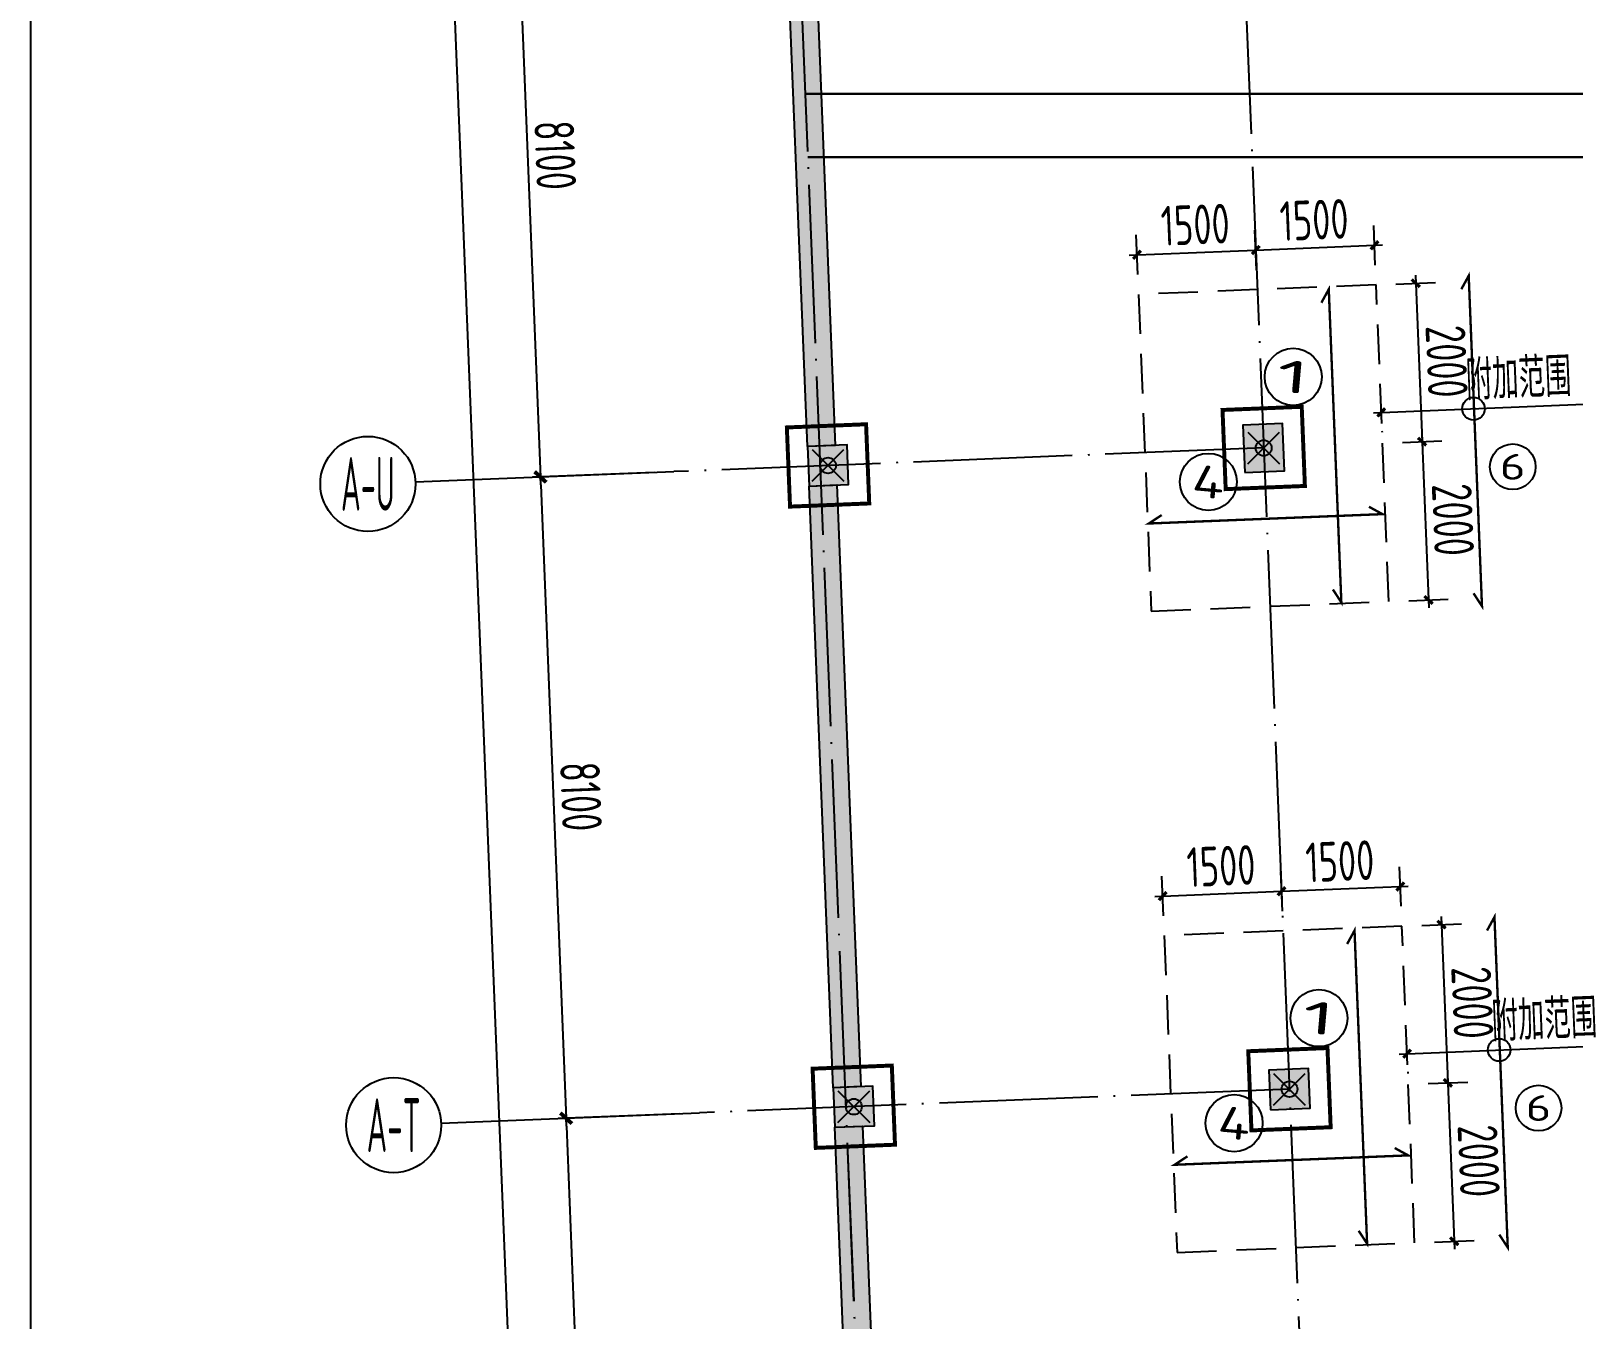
# Model space of a CAD drawing. Extents: x -57409 to 252654, y -8259 to 229119.
# Drawn here: x 23132 to 42587, y 168116 to 184376 of the extents above; entities that cross this region are included whole.
import ezdxf
from ezdxf.enums import TextEntityAlignment as Align

# ---------------------------------------------------------------- set-up
doc = ezdxf.new("R2010")
doc.units = 0
doc.header["$LTSCALE"] = 100
doc.header["$PDMODE"] = 35
doc.header["$PDSIZE"] = 200
doc.linetypes.add('DASHED', pattern=[0.75, 0.5, -0.25])
doc.linetypes.add('DOTE', pattern=[2.42, 2, -0.2, 0.02, -0.2])
doc.layers.get('0').update_dxf_attribs({"linetype": 'CONTINUOUS'})
doc.layers.get('Defpoints').update_dxf_attribs({"linetype": 'CONTINUOUS'})
for name, color, linetype in [('B-TEXT', 3, 'CONTINUOUS'), ('codim', 7, 'CONTINUOUS'), ('COLU', 7, 'CONTINUOUS'), ('CT', 2, 'CONTINUOUS'), ('dote', 253, 'DOTE'), ('h填实-柱墙', 254, 'CONTINUOUS'), ('Q-dote', 253, 'DOTE'), ('WALL', 3, 'CONTINUOUS'), ('Z-AXIS', 3, 'CONTINUOUS'), ('Z-TEXT', 2, 'CONTINUOUS'), ('z柱下板带1', 60, 'CONTINUOUS'), ('板底钢筋', 24, 'CONTINUOUS')]:
    doc.layers.add(name, color=color, linetype=linetype)
doc.layers.add('mis', color=31, linetype='CONTINUOUS', plot=False)
doc.layers.add('重心计算', color=7, linetype='CONTINUOUS', plot=False)
doc.styles.add('_TCH_AXIS', font='tssdeng.shx', dxfattribs={"width": 0.7, "bigfont": 'tssdchn.shx'})
doc.styles.add('COMPLEX', font='tssdeng.shx', dxfattribs={"width": 0.7, "bigfont": 'tssdchn.shx'})
doc.styles.add('Jgcad-DIM', font='tssdeng.shx', dxfattribs={"width": 0.7, "bigfont": 'tssdchn.shx'})
doc.styles.add('TSSD_Dimension', font='tssdeng.shx', dxfattribs={"width": 0.7})
doc.dimstyles.new('TSSD_100_100$0', dxfattribs={"dimtxt": 300, "dimasz": 100, "dimexe": 100, "dimexo": 250, "dimgap": 100, "dimtad": 1, "dimdec": 0, "dimzin": 0, "dimdsep": 46, "dimtxsty": 'TSSD_Dimension', "dimblk": '_tsdbk', "dimblk1": '_tsdbk', "dimblk2": '_tsdbk', "dimsah": 1, "dimcen": 0, "dimdle": 100, "dimclrt": 7, "dimadec": 0, "dimazin": 0, "dimtfac": 1, "dimtdec": 0, "dimtix": 1, "dimtmove": 2, "dimatfit": 3, "dimldrblk": '_tsdbk', "dimfxl": 1, "dimtolj": 1, "dimtzin": 0, "dimarcsym": 0})

# ---------------------------------------------------------------- blocks, each defined once
blk = doc.blocks.new('_tsdbk')
blk.add_line((-1, 0), (0, 0))
at = {"const_width": 0.5}
blk.add_lwpolyline([(-0.7, -0.7), (0.7, 0.7)], dxfattribs=at)
blk = doc.blocks.new('*D88')
at = {"layer": 'Defpoints', "color": 0}
for p in [(30918, 186906), (31243, 178812), (29560, 178745)]:
    blk.add_point(p, dxfattribs=at)
at = {"layer": 'Z-AXIS', "color": 0, "lineweight": -2}
for p, q in [((30668, 186896), (29135, 186834)), ((29239, 186738), (29556, 178845)), ((30993, 178802), (29460, 178741))]:
    blk.add_line(p, q, dxfattribs=at)
at = {"layer": 'Z-AXIS', "color": 0, "lineweight": -2, "xscale": 100, "yscale": 100, "zscale": 100}
for p, rotation in [((29235, 186838), 92.29877300043938), ((29560, 178745), 272.2987730004394)]:
    blk.add_blockref('_tsdbk', p, dxfattribs=dict(at, rotation=rotation))
at = {"layer": 'Z-AXIS', "color": 7, "insert": (29747, 182806), "char_height": 500, "attachment_point": 5, "rotation": 272.2988, "style": 'TSSD_Dimension'}
blk.add_mtext('\\A1;8100', dxfattribs=at)
blk = doc.blocks.new('*D89')
at = {"layer": 'Defpoints', "color": 0}
for p in [(31243, 178812), (29884, 170651), (31567, 170719)]:
    blk.add_point(p, dxfattribs=at)
at = {"layer": 'Z-AXIS', "color": 0, "lineweight": -2}
for p, q in [((30993, 178802), (29460, 178741)), ((29564, 178645), (29880, 170751)), ((31318, 170709), (29785, 170647))]:
    blk.add_line(p, q, dxfattribs=at)
at = {"layer": 'Z-AXIS', "color": 0, "lineweight": -2, "xscale": 100, "yscale": 100, "zscale": 100}
for p, rotation in [((29560, 178745), 92.29877300043938), ((29884, 170651), 272.2987730004394)]:
    blk.add_blockref('_tsdbk', p, dxfattribs=dict(at, rotation=rotation))
at = {"layer": 'Z-AXIS', "color": 7, "insert": (30072, 174712), "char_height": 500, "attachment_point": 5, "rotation": 272.2988, "style": 'TSSD_Dimension'}
blk.add_mtext('\\A1;8100', dxfattribs=at)
blk = doc.blocks.new('*D90')
at = {"layer": 'Defpoints', "color": 0}
for p in [(31567, 170719), (30209, 162558), (31892, 162625)]:
    blk.add_point(p, dxfattribs=at)
at = {"layer": 'Z-AXIS', "color": 0, "lineweight": -2}
for p, q in [((31318, 170709), (29785, 170647)), ((29889, 170551), (30205, 162658)), ((31643, 162615), (30109, 162554))]:
    blk.add_line(p, q, dxfattribs=at)
at = {"layer": 'Z-AXIS', "color": 0, "lineweight": -2, "xscale": 100, "yscale": 100, "zscale": 100}
for p, rotation in [((29884, 170651), 92.29877300043938), ((30209, 162558), 272.2987730004394)]:
    blk.add_blockref('_tsdbk', p, dxfattribs=dict(at, rotation=rotation))
at = {"layer": 'Z-AXIS', "color": 7, "insert": (30397, 166619), "char_height": 500, "attachment_point": 5, "rotation": 272.2988, "style": 'TSSD_Dimension'}
blk.add_mtext('\\A1;8100', dxfattribs=at)
blk = doc.blocks.new('_AXISO')
blk.add_circle((0, 0), 0.5)
at = {"layer": 'B-TEXT', "style": 'COMPLEX', "width": 1.450893}
blk.add_attdef('A', text='', height=0.56, dxfattribs=at).set_placement((0.249375, -0.28), (0.749375, -0.28), align=Align.FIT)
blk = doc.blocks.new('*D107')
at = {"layer": 'Defpoints', "color": 0}
for p in [(27387, 211884), (29911, 211986), (36385, 50715)]:
    blk.add_point(p, dxfattribs=at)
at = {"layer": 'Z-AXIS', "color": 0, "lineweight": -2}
for p, q in [((29661, 211976), (27287, 211880)), ((33856, 50714), (27391, 211784)), ((36135, 50705), (33760, 50610))]:
    blk.add_line(p, q, dxfattribs=at)
at = {"layer": 'Z-AXIS', "color": 0, "lineweight": -2, "xscale": 100, "yscale": 100, "zscale": 100}
for p, rotation in [((27387, 211884), 92.29877300043938), ((33860, 50614), 272.2987730004394)]:
    blk.add_blockref('_tsdbk', p, dxfattribs=dict(at, rotation=rotation))
at = {"layer": 'Z-AXIS', "color": 7, "insert": (30973, 131263), "char_height": 500, "attachment_point": 5, "rotation": 272.2988, "style": 'TSSD_Dimension'}
blk.add_mtext('\\A1;161400', dxfattribs=at)
blk = doc.blocks.new('_ArchTick')
at = {"color": 0, "linetype": 'ByBlock', "const_width": 0.4}
blk.add_lwpolyline([(-0.5, -0.5), (0.5, 0.5)], dxfattribs=at)
blk = doc.blocks.new('*D1918')
at = {"layer": 'codim', "color": 7, "lineweight": -2}
for p, q in [((38919, 173266), (38899, 173765)), ((37420, 173206), (37400, 173705))]:
    blk.add_line(p, q, dxfattribs=at)
at = {"layer": 'codim', "color": 0, "lineweight": -2}
blk.add_line((37310, 173451), (39008, 173520), dxfattribs=at)
at = {"layer": 'Defpoints', "color": 0}
for p in [(38909, 173516), (38929, 173016), (37430, 172956)]:
    blk.add_point(p, dxfattribs=at)
at = {"layer": 'codim', "color": 0, "lineweight": -2, "xscale": 100, "yscale": 100, "zscale": 100}
for p, rotation in [((38909, 173516), 2.298772997373236), ((37410, 173455), 182.2987729973732)]:
    blk.add_blockref('_ArchTick', p, dxfattribs=dict(at, rotation=rotation))
at = {"layer": 'codim', "color": 1, "insert": (38145, 173835), "char_height": 500, "attachment_point": 5, "rotation": 2.2988, "style": 'Jgcad-DIM'}
blk.add_mtext('\\A1;1500', dxfattribs=at)
blk = doc.blocks.new('*D1919')
at = {"layer": 'codim', "color": 7, "lineweight": -2}
for p, q in [((38919, 173266), (38899, 173765)), ((40417, 173326), (40397, 173826))]:
    blk.add_line(p, q, dxfattribs=at)
at = {"layer": 'codim', "color": 0, "lineweight": -2}
blk.add_line((38809, 173512), (40507, 173580), dxfattribs=at)
at = {"layer": 'Defpoints', "color": 0}
for p in [(40407, 173576), (38929, 173016), (40427, 173076)]:
    blk.add_point(p, dxfattribs=at)
at = {"layer": 'codim', "color": 0, "lineweight": -2, "xscale": 100, "yscale": 100, "zscale": 100}
for p, rotation in [((38909, 173516), 182.2987729973732), ((40407, 173576), 2.298772997373236)]:
    blk.add_blockref('_ArchTick', p, dxfattribs=dict(at, rotation=rotation))
at = {"layer": 'codim', "color": 1, "insert": (39644, 173895), "char_height": 500, "attachment_point": 5, "rotation": 2.2988, "style": 'Jgcad-DIM'}
blk.add_mtext('\\A1;1500', dxfattribs=at)
blk = doc.blocks.new('*D1920')
at = {"layer": 'codim', "color": 0, "lineweight": -2}
blk.add_line((40923, 173196), (41011, 170998), dxfattribs=at)
at = {"layer": 'codim', "color": 7, "lineweight": -2}
for p, q in [((40677, 173086), (41177, 173106)), ((40757, 171088), (41257, 171108))]:
    blk.add_line(p, q, dxfattribs=at)
at = {"layer": 'Defpoints', "color": 0}
for p in [(40427, 173076), (40508, 171078), (41007, 171098)]:
    blk.add_point(p, dxfattribs=at)
at = {"layer": 'codim', "color": 0, "lineweight": -2, "xscale": 100, "yscale": 100, "zscale": 100}
for p, rotation in [((40927, 173096), 92.29877300033043), ((41007, 171098), 272.2987730003305)]:
    blk.add_blockref('_ArchTick', p, dxfattribs=dict(at, rotation=rotation))
at = {"layer": 'codim', "color": 1, "insert": (41317, 172111), "char_height": 500, "attachment_point": 5, "rotation": 272.2988, "style": 'Jgcad-DIM'}
blk.add_mtext('\\A1;2000', dxfattribs=at)
blk = doc.blocks.new('*D1921')
at = {"layer": 'codim', "color": 7, "lineweight": -2}
for p, q in [((40757, 171088), (41257, 171108)), ((40838, 169089), (41337, 169109))]:
    blk.add_line(p, q, dxfattribs=at)
at = {"layer": 'codim', "color": 0, "lineweight": -2}
blk.add_line((41003, 171198), (41091, 168999), dxfattribs=at)
at = {"layer": 'Defpoints', "color": 0}
for p in [(40508, 171078), (40588, 169079), (41087, 169099)]:
    blk.add_point(p, dxfattribs=at)
at = {"layer": 'codim', "color": 0, "lineweight": -2, "xscale": 100, "yscale": 100, "zscale": 100}
for p, rotation in [((41007, 171098), 92.29877300033043), ((41087, 169099), 272.2987730003305)]:
    blk.add_blockref('_ArchTick', p, dxfattribs=dict(at, rotation=rotation))
at = {"layer": 'codim', "color": 1, "insert": (41397, 170113), "char_height": 500, "attachment_point": 5, "rotation": 272.2988, "style": 'Jgcad-DIM'}
blk.add_mtext('\\A1;2000', dxfattribs=at)
blk = doc.blocks.new('*D1922')
at = {"layer": 'codim', "color": 7, "lineweight": -2}
for p, q in [((37095, 181299), (37075, 181799)), ((38594, 181359), (38574, 181859))]:
    blk.add_line(p, q, dxfattribs=at)
at = {"layer": 'codim', "color": 0, "lineweight": -2}
blk.add_line((36985, 181545), (38684, 181613), dxfattribs=at)
at = {"layer": 'Defpoints', "color": 0}
for p in [(38584, 181609), (37105, 181049), (38604, 181109)]:
    blk.add_point(p, dxfattribs=at)
at = {"layer": 'codim', "color": 0, "lineweight": -2, "xscale": 100, "yscale": 100, "zscale": 100}
for p, rotation in [((37085, 181549), 182.2987729973766), ((38584, 181609), 2.298772997376569)]:
    blk.add_blockref('_ArchTick', p, dxfattribs=dict(at, rotation=rotation))
at = {"layer": 'codim', "color": 1, "insert": (37820, 181929), "char_height": 500, "attachment_point": 5, "rotation": 2.2988, "style": 'Jgcad-DIM'}
blk.add_mtext('\\A1;1500', dxfattribs=at)
blk = doc.blocks.new('*D2083')
at = {"layer": 'codim', "color": 7, "lineweight": -2}
for p, q in [((40092, 181419), (40072, 181919)), ((38594, 181359), (38574, 181859))]:
    blk.add_line(p, q, dxfattribs=at)
at = {"layer": 'codim', "color": 0, "lineweight": -2}
blk.add_line((38484, 181605), (40182, 181673), dxfattribs=at)
at = {"layer": 'Defpoints', "color": 0}
for p in [(40082, 181669), (40103, 181170), (38604, 181109)]:
    blk.add_point(p, dxfattribs=at)
at = {"layer": 'codim', "color": 0, "lineweight": -2, "xscale": 100, "yscale": 100, "zscale": 100}
for p, rotation in [((40082, 181669), 2.298772997376569), ((38584, 181609), 182.2987729973766)]:
    blk.add_blockref('_ArchTick', p, dxfattribs=dict(at, rotation=rotation))
at = {"layer": 'codim', "color": 1, "insert": (39319, 181989), "char_height": 500, "attachment_point": 5, "rotation": 2.2988, "style": 'Jgcad-DIM'}
blk.add_mtext('\\A1;1500', dxfattribs=at)
blk = doc.blocks.new('*D2084')
at = {"layer": 'codim', "color": 7, "lineweight": -2}
for p, q in [((40352, 181180), (40852, 181200)), ((40433, 179181), (40932, 179201))]:
    blk.add_line(p, q, dxfattribs=at)
at = {"layer": 'codim', "color": 0, "lineweight": -2}
blk.add_line((40598, 181290), (40686, 179091), dxfattribs=at)
at = {"layer": 'Defpoints', "color": 0}
for p in [(40103, 181170), (40682, 179191), (40183, 179171)]:
    blk.add_point(p, dxfattribs=at)
at = {"layer": 'codim', "color": 0, "lineweight": -2, "xscale": 100, "yscale": 100, "zscale": 100}
for p, rotation in [((40602, 181190), 92.29877300033043), ((40682, 179191), 272.2987730003305)]:
    blk.add_blockref('_ArchTick', p, dxfattribs=dict(at, rotation=rotation))
at = {"layer": 'codim', "color": 1, "insert": (40992, 180204), "char_height": 500, "attachment_point": 5, "rotation": 272.2988, "style": 'Jgcad-DIM'}
blk.add_mtext('\\A1;2000', dxfattribs=at)
blk = doc.blocks.new('*D2085')
at = {"layer": 'codim', "color": 7, "lineweight": -2}
for p, q in [((40433, 179181), (40932, 179201)), ((40513, 177183), (41012, 177203))]:
    blk.add_line(p, q, dxfattribs=at)
at = {"layer": 'codim', "color": 0, "lineweight": -2}
blk.add_line((40678, 179291), (40767, 177093), dxfattribs=at)
at = {"layer": 'Defpoints', "color": 0}
for p in [(40183, 179171), (40263, 177173), (40763, 177193)]:
    blk.add_point(p, dxfattribs=at)
at = {"layer": 'codim', "color": 0, "lineweight": -2, "xscale": 100, "yscale": 100, "zscale": 100}
for p, rotation in [((40682, 179191), 92.29877300033043), ((40763, 177193), 272.2987730003305)]:
    blk.add_blockref('_ArchTick', p, dxfattribs=dict(at, rotation=rotation))
at = {"layer": 'codim', "color": 1, "insert": (41072, 178206), "char_height": 500, "attachment_point": 5, "rotation": 272.2988, "style": 'Jgcad-DIM'}
blk.add_mtext('\\A1;2000', dxfattribs=at)
blk = doc.blocks.new('*D2861')
at = {"layer": 'codim', "color": 0, "lineweight": -2}
blk.add_line((40067, 179556), (43265, 179684), dxfattribs=at)
at = {"layer": 'codim', "color": 7, "lineweight": -2}
for p, q in [((43174, 179450), (43175, 179430)), ((40176, 179329), (40177, 179310))]:
    blk.add_line(p, q, dxfattribs=at)
at = {"layer": 'Defpoints', "color": 0}
for p in [(40166, 179579), (43164, 179699), (43165, 179680)]:
    blk.add_point(p, dxfattribs=at)
at = {"layer": 'codim', "color": 0, "lineweight": -2, "xscale": 100, "yscale": 100, "zscale": 100}
for p, rotation in [((40167, 179560), 182.3000000000499), ((43165, 179680), 2.300000000049931)]:
    blk.add_blockref('_ArchTick', p, dxfattribs=dict(at, rotation=rotation))
at = {"layer": 'codim', "color": 1, "insert": (41899, 179989), "char_height": 500, "attachment_point": 5, "rotation": 2.3, "style": 'Jgcad-DIM'}
blk.add_mtext('\\A1;附加范围', dxfattribs=at)
blk = doc.blocks.new('*D2862')
at = {"layer": 'codim', "color": 0, "lineweight": -2}
blk.add_line((40392, 171462), (43590, 171591), dxfattribs=at)
at = {"layer": 'codim', "color": 7, "lineweight": -2}
for p, q in [((40501, 171236), (40502, 171216)), ((43499, 171356), (43500, 171337))]:
    blk.add_line(p, q, dxfattribs=at)
at = {"layer": 'Defpoints', "color": 0}
for p in [(43489, 171606), (40491, 171486), (43490, 171587)]:
    blk.add_point(p, dxfattribs=at)
at = {"layer": 'codim', "color": 0, "lineweight": -2, "xscale": 100, "yscale": 100, "zscale": 100}
for p, rotation in [((43490, 171587), 2.300000000049931), ((40492, 171466), 182.3000000000499)]:
    blk.add_blockref('_ArchTick', p, dxfattribs=dict(at, rotation=rotation))
at = {"layer": 'codim', "color": 1, "insert": (42224, 171895), "char_height": 500, "attachment_point": 5, "rotation": 2.3, "style": 'Jgcad-DIM'}
blk.add_mtext('\\A1;附加范围', dxfattribs=at)
blk = doc.blocks.new('1')
at = {"layer": 'dote', "ltscale": 10}
blk.add_line((458698, 592855), (587451, 458371), dxfattribs=at)
blk = doc.blocks.new('后浇带现场')
at = {"color": 6, "lineweight": 30}
blk.add_lwpolyline([(660511, 730049), (710056, 730049), (710057, 730849), (660479, 730849)], dxfattribs=at)
at = {"layer": 'Q-dote', "ltscale": 10}
blk.add_line((659263, 761135), (666731, 575100), dxfattribs=at)
at = {"color": 1, "lineweight": 30, "rotation": 318.5460777723208}
blk.add_blockref('1', (-77006, 620463), dxfattribs=at)

msp = doc.modelspace()

# ---------------------------------------------------------------- hatches: boundary and pattern name
at = {"layer": 'h填实-柱墙'}
for points in [[(32623.7, 186724.1), (32973.4, 186738.1), (33278.3, 179144.2), (32928.6, 179130.2)], [(38446.2, 178801.3), (38945.8, 178821.3), (38921.7, 179420.8), (38422.1, 179400.8)], [(32948.6, 178630.6), (33448.2, 178650.7), (33428.2, 179150.3), (32928.6, 179130.2)], [(32948.6, 178630.6), (33298.3, 178644.6), (33603.2, 171050.8), (33253.4, 171036.7)], [(38769.1, 170757.7), (39268.7, 170777.8), (39248.6, 171277.4), (38749, 171257.3)], [(33273.5, 170537.1), (33773.1, 170557.2), (33753, 171056.8), (33253.4, 171036.7)], [(33273.5, 170537.1), (33623.2, 170551.2), (33928.1, 162957.3), (33578.3, 162943.2)]]:
    msp.add_hatch(color=256, dxfattribs=at).paths.add_polyline_path(points)

# ---------------------------------------------------------------- linework, layer by layer
at = {"layer": 'codim'}
for centre in [(41329.3, 179606.5), (41654.2, 171513)]:
    msp.add_circle(centre, 142.6, dxfattribs=at)
at = {"layer": 'COLU'}
for points in [[(38446.2, 178801.3), (38945.8, 178821.3), (38921.7, 179420.8), (38422.1, 179400.8)], [(32948.6, 178630.6), (33448.2, 178650.7), (33428.2, 179150.3), (32928.6, 179130.2)], [(38769.1, 170757.7), (39268.7, 170777.8), (39248.6, 171277.4), (38749, 171257.3)], [(33273.5, 170537.1), (33773.1, 170557.2), (33753, 171056.8), (33253.4, 171036.7)]]:
    msp.add_lwpolyline(points, close=True, dxfattribs=at)
at = {"layer": 'CT', "const_width": 50}
for points in [[(38204.4, 178591.4), (39203.6, 178631.5), (39163.5, 179630.7), (38164.3, 179590.6)], [(32708.8, 178370.8), (33708, 178410.9), (33667.9, 179410.1), (32668.7, 179370)], [(38529.3, 170497.9), (39528.5, 170538), (39488.4, 171537.2), (38489.2, 171497.1)], [(33033.7, 170277.3), (34032.9, 170317.4), (33992.8, 171316.6), (32993.6, 171276.5)]]:
    msp.add_lwpolyline(points, close=True, dxfattribs=at)
at = {"layer": 'dote', "ltscale": 10}
for p, q in [((37279.7, 214092.4), (44747.7, 28057.3)), ((31684.2, 213867.8), (39152.2, 27832.6)), ((38684, 179111), (31242.5, 178812.3)), ((39008.8, 171017.6), (31567.4, 170718.8))]:
    msp.add_line(p, q, dxfattribs=at)
at = {"layer": 'mis'}
msp.add_lwpolyline([(23132, 229118.7), (252632, 229118.7), (252632, -6908), (23132, -6908)], close=True, dxfattribs=at)
at = {"layer": 'WALL'}
for points in [[(32623.7, 186724.1), (32973.4, 186738.1), (33278.3, 179144.2), (32928.6, 179130.2)], [(32948.6, 178630.6), (33298.3, 178644.6), (33603.2, 171050.8), (33253.4, 171036.7)], [(33273.5, 170537.1), (33623.2, 170551.2), (33928.1, 162957.3), (33578.3, 162943.2)]]:
    msp.add_lwpolyline(points, close=True, dxfattribs=at)
at = {"layer": 'Z-AXIS'}
for p, q in [((27983.3, 178681.5), (31242.5, 178812.3)), ((28308.2, 170588), (31567.4, 170718.8))]:
    msp.add_line(p, q, dxfattribs=at)
at = {"layer": 'z柱下板带1', "linetype": 'DASHED', "ltscale": 10}
for points in [[(40263, 177172.8), (40102.5, 181169.6), (37104.9, 181049.3), (37265.4, 177052.5)], [(40587.9, 169079.3), (40427.4, 173076.1), (37429.8, 172955.8), (37590.3, 168959)]]:
    msp.add_lwpolyline(points, close=True, dxfattribs=at)
at = {"layer": '板底钢筋', "const_width": 30}
for points in [[(41330.7, 177276.6), (41437.3, 177114.1), (41269.9, 181284.8), (41176.7, 181114.3)], [(39556.7, 177324.6), (39663.3, 177162.1), (39504.6, 181114.3), (39411.4, 180943.8)], [(40011.5, 178369.2), (40182, 178275.9), (37234.5, 178157.6), (37397, 178264.2)], [(41655.6, 169183.1), (41762.2, 169020.6), (41594.8, 173191.3), (41501.5, 173020.8)], [(39881.5, 169231.1), (39988.2, 169068.6), (39829.5, 173020.8), (39736.3, 172850.3)], [(40336.4, 170275.7), (40506.9, 170182.5), (37559.4, 170064.1), (37721.9, 170170.7)]]:
    msp.add_lwpolyline(points, dxfattribs=at)
at = {"layer": '重心计算', "color": 5}
for p in [(38684, 179111), (38684, 179111), (33188.4, 178890.4), (33188.4, 178890.4), (39008.8, 171017.6), (39008.8, 171017.6), (33513.3, 170797), (33513.3, 170797)]:
    msp.add_point(p, dxfattribs=at)

# ---------------------------------------------------------------- block references
at = {"color": 3, "lineweight": 30}
msp.add_blockref('后浇带现场', (-627579.1, -547267.4), dxfattribs=at)
at = {"layer": 'Z-AXIS'}
ref = msp.add_blockref('_AXISO', (27383.8, 178657.4), dxfattribs=dict(at, xscale=1199.999999999998, yscale=1200, zscale=1200, rotation=359.9996457873818))
ref.add_attrib('A', 'A-U', dxfattribs={"color": 7, "height": 678.82, "rotation": 359.99965, "style": '_TCH_AXIS', "width": 0.419355}).set_placement((27044.4, 178318), (27723.2, 178318), align=Align.FIT)
ref = msp.add_blockref('_AXISO', (27708.7, 170563.9), dxfattribs=dict(at, xscale=1199.999999999998, yscale=1200, zscale=1200, rotation=359.9996457873818))
ref.add_attrib('A', 'A-T', dxfattribs={"color": 7, "height": 678.82, "rotation": 359.99965, "style": '_TCH_AXIS', "width": 0.419355}).set_placement((27369.3, 170224.5), (28048.1, 170224.5), align=Align.FIT)
at = {"layer": 'Z-TEXT'}
ref = msp.add_blockref('_AXISO', (39056.2, 180008.7), dxfattribs=dict(at, xscale=720.0000000000095, yscale=720, zscale=720, rotation=354.9312915747616))
ref.add_attrib('A', '1', dxfattribs={"layer": 'Z-AXIS', "color": 7, "height": 407.3, "rotation": 354.93129, "style": '_TCH_AXIS', "width": 2.888889}).set_placement((38835.4, 179823.9), (39241.1, 179787.9), align=Align.FIT)
ref = msp.add_blockref('_AXISO', (37985.5, 178682.6), dxfattribs=dict(at, xscale=720.0000000000095, yscale=720, zscale=720, rotation=354.9312915747616))
ref.add_attrib('A', '4', dxfattribs={"layer": 'Z-AXIS', "color": 7, "height": 407.3, "rotation": 354.93129, "style": '_TCH_AXIS', "width": 1.733333}).set_placement((37764.7, 178497.7), (38170.4, 178461.8), align=Align.FIT)
ref = msp.add_blockref('_AXISO', (41825.5, 178873.5), dxfattribs=dict(at, xscale=576.0000000000059, yscale=576, zscale=576, rotation=359.9996457873814))
ref.add_attrib('A', '6', dxfattribs={"layer": 'Z-AXIS', "color": 7, "height": 325.8, "rotation": 359.99965, "style": '_TCH_AXIS', "width": 2}).set_placement((41662.6, 178710.6), (41988.4, 178710.6), align=Align.FIT)
ref = msp.add_blockref('_AXISO', (39381.1, 171915.2), dxfattribs=dict(at, xscale=720.0000000000095, yscale=720, zscale=720, rotation=354.9312915747616))
ref.add_attrib('A', '1', dxfattribs={"layer": 'Z-AXIS', "color": 7, "height": 407.3, "rotation": 354.93129, "style": '_TCH_AXIS', "width": 2.888889}).set_placement((39160.3, 171730.4), (39566, 171694.4), align=Align.FIT)
ref = msp.add_blockref('_AXISO', (42150.4, 170780), dxfattribs=dict(at, xscale=576.0000000000059, yscale=576, zscale=576, rotation=359.9996457873814))
ref.add_attrib('A', '6', dxfattribs={"layer": 'Z-AXIS', "color": 7, "height": 325.8, "rotation": 359.99965, "style": '_TCH_AXIS', "width": 2}).set_placement((41987.5, 170617.1), (42313.3, 170617.1), align=Align.FIT)
ref = msp.add_blockref('_AXISO', (38310.4, 170589.1), dxfattribs=dict(at, xscale=720.0000000000095, yscale=720, zscale=720, rotation=354.9312915747616))
ref.add_attrib('A', '4', dxfattribs={"layer": 'Z-AXIS', "color": 7, "height": 407.3, "rotation": 354.93129, "style": '_TCH_AXIS', "width": 1.733333}).set_placement((38089.6, 170404.3), (38495.3, 170368.3), align=Align.FIT)

# ---------------------------------------------------------------- dimensions: what is measured, and where the dimension line sits
at = {"layer": 'codim'}
for base, p1, p2, angle, picture, middle in [((40082.5, 181669.2), (38603.7, 181109.4), (40102.5, 181169.6), 2.29877, '*D2083', (39319, 181988.8)), ((38583.7, 181609), (37104.9, 181049.3), (38603.7, 181109.4), 2.29877, '*D1922', (37820.2, 181928.7)), ((40682.3, 179191.3), (40102.5, 181169.6), (40182.7, 179171.2), 272.29877, '*D2084', (40992, 180204.5)), ((40762.6, 177192.9), (40182.7, 179171.2), (40263, 177172.8), 272.29877, '*D2085', (41072.2, 178206.1)), ((38908.6, 173515.5), (37429.8, 172955.8), (38928.6, 173016), 2.29877, '*D1918', (38145.1, 173835.2)), ((40407.4, 173575.7), (38928.6, 173016), (40427.4, 173076.1), 2.29877, '*D1919', (39643.9, 173895.4)), ((41007.2, 171097.8), (40427.4, 173076.1), (40507.6, 171077.7), 272.29877, '*D1920', (41316.8, 172111)), ((41087.5, 169099.4), (40507.6, 171077.7), (40587.9, 169079.3), 272.29877, '*D1921', (41397.1, 170112.6))]:
    dim = msp.add_linear_dim(base=base, p1=p1, p2=p2, angle=angle, dimstyle='TSSD_100_100$0', override={"dimtxt": 500, "dimexe": 250, "dimtxsty": 'Jgcad-DIM', "dimblk": 'ArchTick', "dimblk1": 'ArchTick', "dimblk2": 'ArchTick', "dimclre": 7, "dimclrt": 1, "dimadec": 3}, dxfattribs=at)
    dim.commit()
    dim.dimension.update_dxf_attribs({"geometry": picture, "text_midpoint": middle})
for base, p1, p2, picture, middle in [((43164.7, 179680.2), (40166.4, 179579.1), (43164, 179699.4), '*D2861', (41899.4, 179988.9)), ((43489.6, 171586.7), (40491.3, 171485.6), (43488.9, 171605.9), '*D2862', (42224.3, 171895.4))]:
    dim = msp.add_linear_dim(base=base, p1=p1, p2=p2, angle=182.3, text='附加范围', dimstyle='TSSD_100_100$0', override={"dimtxt": 500, "dimexe": 250, "dimtxsty": 'Jgcad-DIM', "dimblk": 'ArchTick', "dimblk1": 'ArchTick', "dimblk2": 'ArchTick', "dimclre": 7, "dimclrt": 1, "dimadec": 3}, dxfattribs=at)
    dim.commit()
    dim.dimension.update_dxf_attribs({"geometry": picture, "text_midpoint": middle, "dimtype": 160})
at = {"layer": 'Z-AXIS'}
for base, p1, p2, picture, middle in [((27386.6, 211884.3), (36384.7, 50715.5), (29910.9, 211985.6), '*D107', (30973.2, 131263.3)), ((29559.6, 178744.8), (30917.6, 186905.8), (31242.5, 178812.3), '*D88', (29746.9, 182805.5)), ((29884.5, 170651.3), (31242.5, 178812.3), (31567.4, 170718.8), '*D89', (30071.8, 174712.1)), ((30209.4, 162557.8), (31567.4, 170718.8), (31892.3, 162625.4), '*D90', (30396.7, 166618.6))]:
    dim = msp.add_linear_dim(base=base, p1=p1, p2=p2, angle=92.29877, dimstyle='TSSD_100_100$0', override={"dimtxt": 500}, dxfattribs=at)
    dim.commit()
    dim.dimension.update_dxf_attribs({"geometry": picture, "text_midpoint": middle})

doc.saveas('drawing.dxf')
